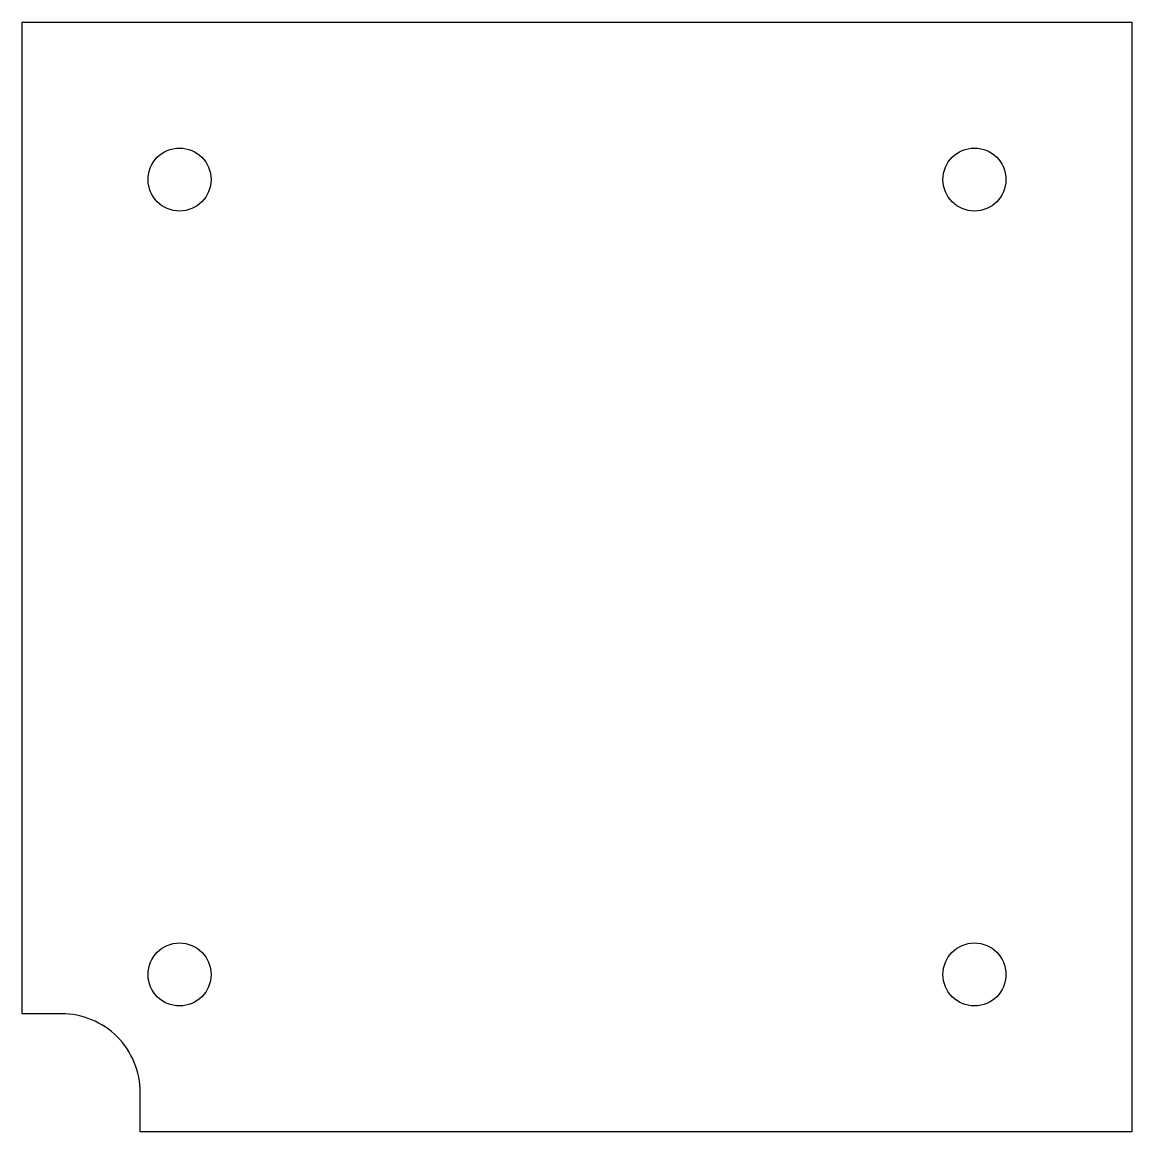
# Model space of a CAD drawing. Header units: millimetres. Extents: x -71 to 71, y -71 to 70.
import ezdxf

# ---------------------------------------------------------------- set-up
doc = ezdxf.new("R2010")
doc.units = ezdxf.units.MM
doc.layers.get('0').update_dxf_attribs({"lineweight": 25, "true_color": 0xffffff})

msp = doc.modelspace()

# ---------------------------------------------------------------- linework, layer by layer
msp.add_lwpolyline([(-55.5, -70.5), (-55.5, -65.5, 0.414214), (-65.5, -55.5), (-70.5, -55.5), (-70.5, 70.5), (70.5, 70.5), (70.5, -70.5)], format="xyb", close=True)
for centre in [(-50.5, 50.5), (50.5, 50.5), (-50.5, -50.5), (50.5, -50.5)]:
    msp.add_circle(centre, 4)

doc.saveas('drawing.dxf')
